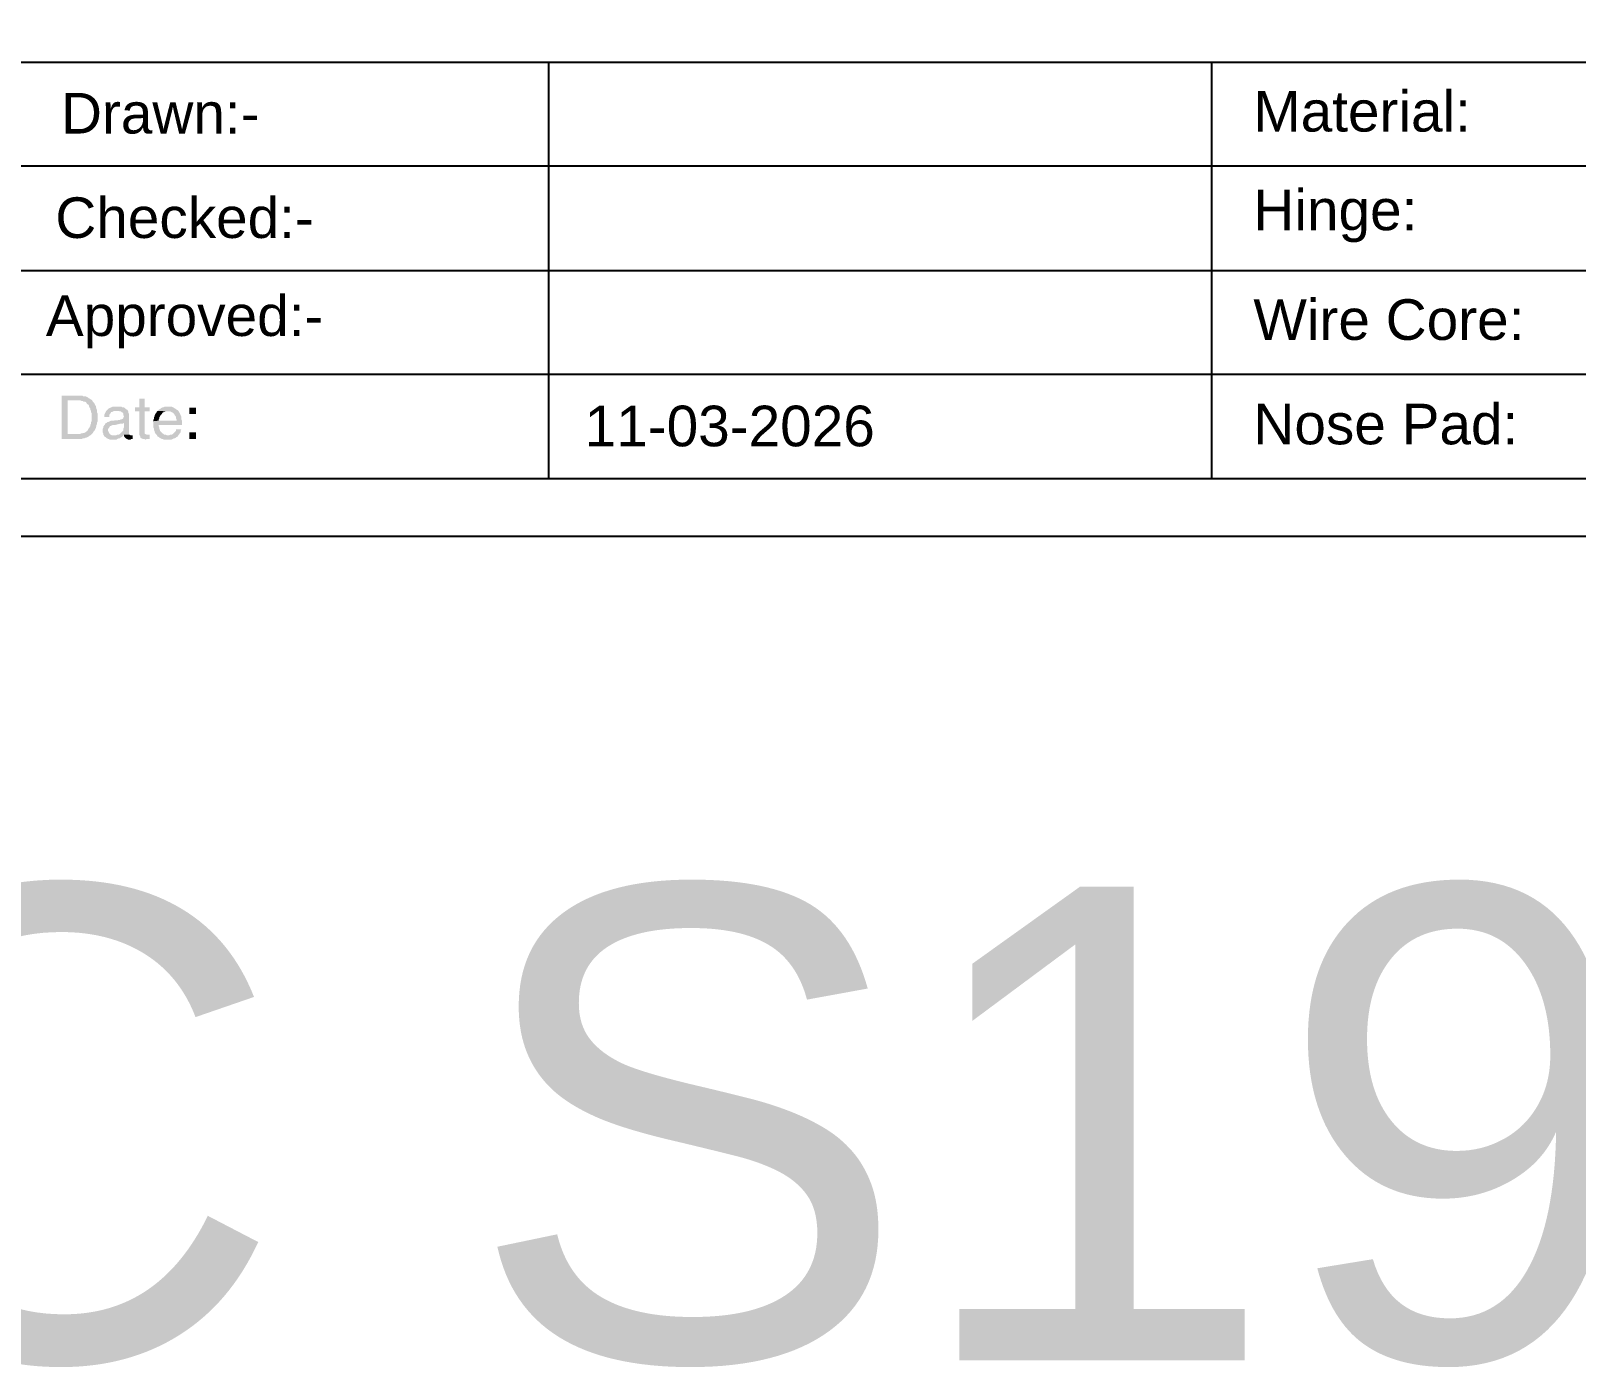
# Model space of a CAD drawing. Header units: millimetres. Extents: x 1167 to 2269, y 1197 to 1555.
# Drawn here: x 1510.6 to 1624.7, y 1196.8 to 1295.6 of the extents above; entities that cross this region are included whole.
import ezdxf

# ---------------------------------------------------------------- set-up
doc = ezdxf.new("R2010")
doc.units = ezdxf.units.MM
doc.styles.get("Standard").update_dxf_attribs({"font": 'arial.ttf'})

msp = doc.modelspace()

# ---------------------------------------------------------------- hatches: boundary and pattern name
at = {"transparency": 33554559}
for points in [[(1514.16368, 1268.62492), (1512.85484, 1268.62492), (1512.85484, 1265.42054), (1514.34421, 1265.42054), (1514.43447, 1265.46567), (1514.52473, 1265.46567), (1514.615, 1265.5108), (1514.66013, 1265.5108), (1514.7504, 1265.55593), (1514.84066, 1265.60106), (1514.88579, 1265.6462), (1514.97606, 1265.69133), (1515.02119, 1265.73646), (1515.06632, 1265.78159), (1513.30617, 1265.78159), (1513.30617, 1268.26386), (1514.11854, 1268.26386), (1515.06632, 1268.30899), (1514.97606, 1268.35413), (1514.93092, 1268.39926), (1514.84066, 1268.44439), (1514.79553, 1268.48952), (1514.70526, 1268.53466), (1514.615, 1268.57979), (1514.43447, 1268.57979), (1514.38934, 1268.62492), (1514.29907, 1268.62492)], [(1515.06632, 1268.30899), (1514.11854, 1268.26386), (1514.25394, 1268.26386), (1514.34421, 1268.21873), (1514.43447, 1268.21873), (1514.4796, 1268.1736), (1514.56987, 1268.1736), (1514.66013, 1268.12847), (1514.70526, 1268.0382), (1514.7504, 1267.99307), (1514.84066, 1267.94794), (1514.88579, 1267.85767), (1514.88579, 1267.81254), (1514.93092, 1267.72228), (1514.97606, 1267.67714), (1514.97606, 1267.58688), (1515.02119, 1267.49662), (1515.02119, 1267.40635), (1515.06632, 1267.31609), (1515.06632, 1266.72937), (1515.02119, 1266.6391), (1515.02119, 1266.54884), (1514.97606, 1266.45858), (1514.97606, 1266.36831), (1514.93092, 1266.32318), (1514.88579, 1266.23291), (1514.84066, 1266.18778), (1514.79553, 1266.09752), (1514.79553, 1266.09752), (1514.7504, 1266.00725), (1514.66013, 1265.96212), (1514.615, 1265.91699), (1514.52473, 1265.87186), (1514.43447, 1265.87186), (1514.38934, 1265.82673), (1514.29907, 1265.82673), (1514.20881, 1265.78159), (1513.30617, 1265.78159), (1515.06632, 1265.78159), (1515.15658, 1265.87186), (1515.15658, 1265.87186), (1515.20172, 1265.96212), (1515.24685, 1266.00725), (1515.29198, 1266.05239), (1515.33711, 1266.14265), (1515.38225, 1266.23291), (1515.38225, 1266.27805), (1515.42738, 1266.36831), (1515.42738, 1266.45858), (1515.47251, 1266.54884), (1515.47251, 1266.6391), (1515.51764, 1266.72937), (1515.51764, 1267.27095), (1515.47251, 1267.36122), (1515.47251, 1267.54175), (1515.42738, 1267.63201), (1515.42738, 1267.67714), (1515.38225, 1267.76741), (1515.38225, 1267.85767), (1515.33711, 1267.90281), (1515.29198, 1267.99307), (1515.24685, 1268.08333), (1515.20172, 1268.12847), (1515.15658, 1268.1736), (1515.11145, 1268.26386)], [(1518.99282, 1268.39926), (1518.58663, 1268.39926), (1518.58663, 1267.76741), (1518.2707, 1267.76741), (1518.2707, 1267.45148), (1518.58663, 1267.45148), (1518.58663, 1265.73646), (1518.63176, 1265.6462), (1518.67689, 1265.55593), (1518.67689, 1265.5108), (1518.72203, 1265.46567), (1518.76716, 1265.46567), (1518.85742, 1265.42054), (1518.94769, 1265.42054), (1519.03795, 1265.3754), (1519.08308, 1265.3754), (1519.12822, 1265.42054), (1519.35388, 1265.42054), (1519.35388, 1265.73646), (1519.12822, 1265.73646), (1519.03795, 1265.78159), (1518.99282, 1265.82673), (1518.99282, 1267.45148), (1519.35388, 1267.45148), (1519.35388, 1267.76741), (1518.99282, 1267.76741)], [(1517.72912, 1267.54175), (1516.91674, 1267.49662), (1517.09727, 1267.49662), (1517.1424, 1267.45148), (1517.23266, 1267.45148), (1517.2778, 1267.40635), (1517.36806, 1267.36122), (1517.41319, 1267.27095), (1517.41319, 1267.18069), (1517.45833, 1267.09043), (1517.45833, 1267.09043), (1517.41319, 1267.00016), (1517.41319, 1266.95503), (1517.36806, 1266.9099), (1517.2778, 1266.86477), (1517.23266, 1266.86477), (1517.1424, 1266.81963), (1516.64595, 1266.7745), (1516.51055, 1266.7745), (1516.42029, 1266.72937), (1516.33002, 1266.68424), (1516.28489, 1266.68424), (1516.19462, 1266.6391), (1517.45833, 1266.59397), (1517.45833, 1266.27805), (1517.41319, 1266.18778), (1517.41319, 1266.05239), (1517.36806, 1266.00725), (1517.2778, 1265.91699), (1517.23266, 1265.87186), (1517.18753, 1265.82673), (1517.1424, 1265.78159), (1517.05214, 1265.73646), (1516.96187, 1265.73646), (1516.87161, 1265.69133), (1515.96896, 1265.69133), (1516.0141, 1265.60106), (1516.10436, 1265.55593), (1516.14949, 1265.5108), (1516.19462, 1265.46567), (1516.28489, 1265.42054), (1516.33002, 1265.42054), (1516.42029, 1265.3754), (1516.91674, 1265.3754), (1516.96187, 1265.42054), (1517.05214, 1265.46567), (1517.1424, 1265.46567), (1517.18753, 1265.5108), (1517.2778, 1265.55593), (1517.36806, 1265.6462), (1517.36806, 1265.6462), (1517.45833, 1265.73646), (1517.86452, 1265.73646), (1517.81938, 1265.82673), (1517.81938, 1267.27095), (1517.77425, 1267.36122), (1517.77425, 1267.45148)], [(1516.96187, 1267.81254), (1516.64595, 1267.81254), (1516.55568, 1267.76741), (1516.46542, 1267.72228), (1516.42029, 1267.72228), (1516.33002, 1267.67714), (1516.28489, 1267.63201), (1516.23976, 1267.58688), (1516.19462, 1267.54175), (1516.14949, 1267.49662), (1516.10436, 1267.40635), (1516.05923, 1267.31609), (1516.0141, 1267.22582), (1516.0141, 1267.04529), (1516.37515, 1267.04529), (1516.37515, 1267.18069), (1516.42029, 1267.27095), (1516.46542, 1267.31609), (1516.51055, 1267.40635), (1516.55568, 1267.40635), (1516.64595, 1267.45148), (1516.73621, 1267.49662), (1516.91674, 1267.49662), (1517.72912, 1267.54175), (1517.68399, 1267.58688), (1517.59372, 1267.63201), (1517.54859, 1267.67714), (1517.50346, 1267.72228), (1517.41319, 1267.76741), (1517.32293, 1267.76741), (1517.2778, 1267.81254), (1517.05214, 1267.81254)], [(1520.70784, 1267.81254), (1520.48218, 1267.81254), (1520.39192, 1267.76741), (1520.34678, 1267.76741), (1520.25652, 1267.72228), (1520.16626, 1267.67714), (1520.12112, 1267.63201), (1520.03086, 1267.58688), (1519.98573, 1267.54175), (1519.9406, 1267.49662), (1520.70784, 1267.45148), (1520.88837, 1267.45148), (1520.97864, 1267.40635), (1521.0689, 1267.36122), (1521.11403, 1267.31609), (1521.15916, 1267.27095), (1521.15916, 1267.27095), (1521.2043, 1267.18069), (1521.24943, 1267.13556), (1521.29456, 1267.04529), (1521.29456, 1266.95503), (1521.33969, 1266.86477), (1521.33969, 1266.7745), (1520.03086, 1266.7745), (1519.62467, 1266.72937), (1519.62467, 1266.27805), (1519.6698, 1266.18778), (1519.6698, 1266.09752), (1519.71493, 1266.00725), (1519.71493, 1265.96212), (1519.76007, 1265.87186), (1519.8052, 1265.78159), (1519.85033, 1265.73646), (1519.89546, 1265.69133), (1520.70784, 1265.69133), (1520.61758, 1265.69133), (1520.52731, 1265.73646), (1520.43705, 1265.73646), (1520.39192, 1265.78159), (1520.30165, 1265.82673), (1520.25652, 1265.87186), (1520.21139, 1265.91699), (1520.16626, 1265.96212), (1520.12112, 1266.00725), (1520.12112, 1266.09752), (1520.07599, 1266.14265), (1520.07599, 1266.23291), (1520.03086, 1266.36831), (1520.03086, 1266.45858), (1521.74588, 1266.45858), (1521.74588, 1266.7745), (1521.70075, 1266.86477), (1521.70075, 1267.04529), (1521.65562, 1267.13556), (1521.61049, 1267.22582), (1521.61049, 1267.27095), (1521.56535, 1267.36122), (1521.52022, 1267.40635), (1521.47509, 1267.49662), (1521.42996, 1267.54175), (1521.33969, 1267.58688), (1521.29456, 1267.63201), (1521.2043, 1267.67714), (1521.15916, 1267.72228), (1521.0689, 1267.76741), (1520.97864, 1267.81254), (1520.79811, 1267.81254)], [(1519.9406, 1267.49662), (1519.89546, 1267.45148), (1519.85033, 1267.36122), (1519.8052, 1267.31609), (1519.76007, 1267.22582), (1519.71493, 1267.18069), (1519.71493, 1267.09043), (1519.6698, 1267.00016), (1519.6698, 1266.9099), (1519.62467, 1266.81963), (1519.62467, 1266.72937), (1520.03086, 1266.7745), (1520.03086, 1266.86477), (1520.07599, 1266.95503), (1520.07599, 1267.04529), (1520.12112, 1267.09043), (1520.16626, 1267.18069), (1520.21139, 1267.22582), (1520.25652, 1267.27095), (1520.30165, 1267.36122), (1520.39192, 1267.40635), (1520.43705, 1267.40635), (1520.52731, 1267.45148), (1520.70784, 1267.45148)], [(1522.78392, 1267.27095), (1522.78392, 1267.72228), (1522.28747, 1267.72228), (1522.28747, 1267.27095)], [(1516.19462, 1266.6391), (1516.14949, 1266.59397), (1516.05923, 1266.54884), (1516.05923, 1266.50371), (1516.0141, 1266.45858), (1515.96896, 1266.36831), (1515.92383, 1266.32318), (1515.92383, 1266.23291), (1515.8787, 1266.14265), (1515.8787, 1265.91699), (1515.92383, 1265.82673), (1515.92383, 1265.73646), (1515.96896, 1265.69133), (1516.69108, 1265.69133), (1516.55568, 1265.69133), (1516.46542, 1265.73646), (1516.42029, 1265.78159), (1516.37515, 1265.82673), (1516.33002, 1265.91699), (1516.28489, 1266.00725), (1516.28489, 1266.14265), (1516.33002, 1266.23291), (1516.37515, 1266.27805), (1516.42029, 1266.36831), (1516.46542, 1266.36831), (1516.55568, 1266.41344), (1516.64595, 1266.45858), (1516.82648, 1266.45858), (1517.18753, 1266.54884), (1517.36806, 1266.54884), (1517.45833, 1266.59397)], [(1521.70075, 1266.14265), (1521.29456, 1266.14265), (1521.29456, 1266.00725), (1521.24943, 1265.96212), (1521.15916, 1265.87186), (1521.11403, 1265.82673), (1521.0689, 1265.78159), (1520.97864, 1265.73646), (1520.88837, 1265.73646), (1520.79811, 1265.69133), (1519.89546, 1265.69133), (1519.9406, 1265.60106), (1520.03086, 1265.55593), (1520.07599, 1265.5108), (1520.16626, 1265.46567), (1520.25652, 1265.42054), (1520.30165, 1265.42054), (1520.39192, 1265.3754), (1520.97864, 1265.3754), (1521.0689, 1265.42054), (1521.15916, 1265.46567), (1521.2043, 1265.46567), (1521.29456, 1265.5108), (1521.33969, 1265.55593), (1521.42996, 1265.60106), (1521.47509, 1265.69133), (1521.52022, 1265.73646), (1521.56535, 1265.82673), (1521.61049, 1265.87186), (1521.65562, 1265.96212), (1521.65562, 1266.05239)], [(1522.78392, 1265.42054), (1522.78392, 1265.91699), (1522.28747, 1265.91699), (1522.28747, 1265.42054)], [(1517.86452, 1265.73646), (1517.45833, 1265.73646), (1517.45833, 1265.6462), (1517.95478, 1265.69133), (1517.95478, 1265.69133)], [(1518.09018, 1265.69133), (1517.95478, 1265.69133), (1517.45833, 1265.6462), (1517.50346, 1265.55593), (1517.54859, 1265.5108), (1517.54859, 1265.5108), (1517.59372, 1265.46567), (1517.68399, 1265.42054), (1517.77425, 1265.3754), (1517.95478, 1265.3754), (1517.99991, 1265.42054), (1518.09018, 1265.42054)]]:
    msp.add_hatch(color=256, dxfattribs=at).paths.add_polyline_path(points)

# ---------------------------------------------------------------- linework, layer by layer
msp.add_line((1415.98289, 1262.48694), (1825.23839, 1262.48694))
msp.add_lwpolyline([(1829.27643, 1258.22789), (1829.27643, 1555.22789), (1409.27643, 1555.22789), (1409.27643, 1258.22789)], close=True)
for points in [[(1428.8005, 1293.26709), (1825.23839, 1293.26709)], [(1548.82519, 1293.26709), (1548.82519, 1262.48694)], [(1597.79359, 1293.26709), (1597.79359, 1262.48694)], [(1428.8005, 1285.59462), (1724.93093, 1285.59462)], [(1428.8005, 1277.87702), (1777.87097, 1277.87702)], [(1428.8005, 1270.20455), (1724.93093, 1270.20455)]]:
    msp.add_lwpolyline(points)

# ---------------------------------------------------------------- texts
at = {"attachment_point": 5}
for s, insert, char_height, width in [('Drawn:-', (1520.13779, 1289.46569), 2.999657, 34.3482701), ('\\pxql;Material:', (1618.05801, 1289.60961), 2.9996568, 34.3482701), ('Checked:-', (1521.93448, 1281.74809), 2.999657, 34.3482701), ('\\pxql;Hinge:', (1618.05801, 1281.89201), 2.9996568, 34.3482701), ('Approved:-', (1521.93448, 1274.07562), 2.999657, 34.3482701), ('\\pxql; Wire Core:', (1616.89067, 1274.21954), 2.9996568, 34.3482701), ('\\pxql;Nose Pad:', (1618.05801, 1266.50194), 2.9996568, 34.3482701), ('11-03-2026', (1562.20251, 1266.35802), 2.999657, 34.3482701), ('VC S19004 W', (1616.21219, 1214.594), 35, 374.0909995)]:
    msp.add_mtext(s, dxfattribs=dict(at, insert=insert, char_height=char_height, width=width))

doc.saveas('drawing.dxf')
